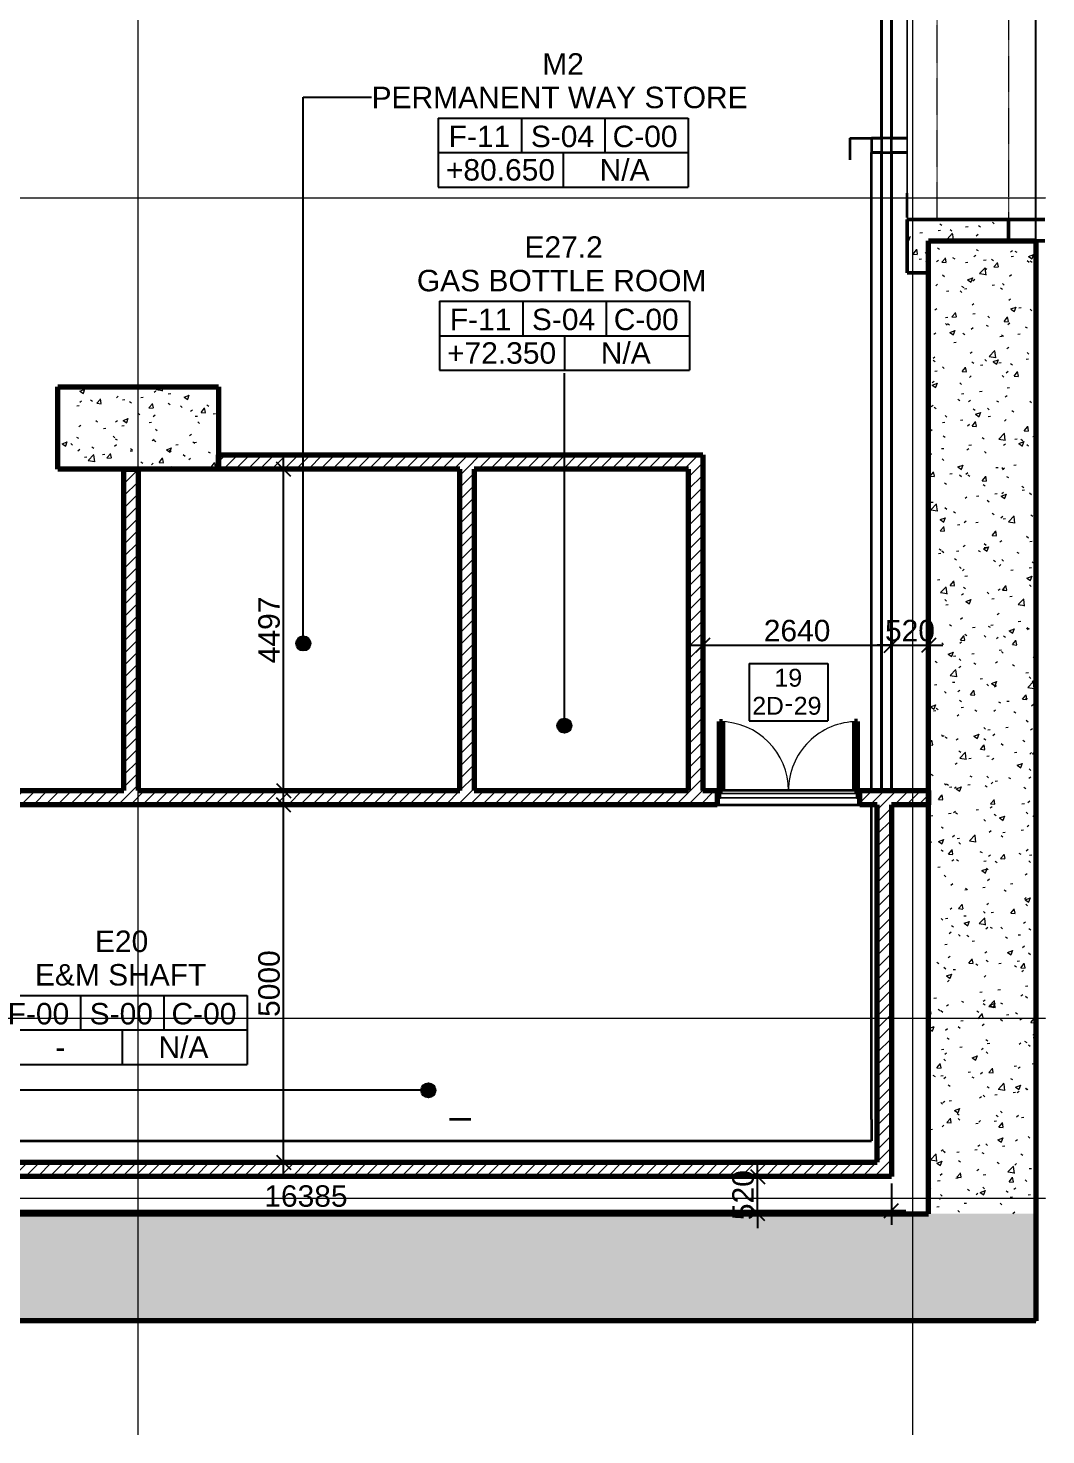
# Model space of a CAD drawing. Header units: millimetres. Extents: x -727772 to -647265, y -21627 to 19019.
# Drawn here: x -666422 to -652180, y -21627 to -1945 of the extents above; entities that cross this region are included whole.
import ezdxf

# ---------------------------------------------------------------- set-up
doc = ezdxf.new("R2010")
doc.units = ezdxf.units.MM
doc.linetypes.add('DPA_Grid _ Level 100', pattern=[10, 5.5, -1.6, 1.3, -1.6])
doc.linetypes.add('DPA_Hidden 500', pattern=[1.4, 0.8, -0.6])
for name, color, linetype, lineweight in [('A-ANNO-DIMS', 1, 'Continuous', 9), ('A-COLS', 5, 'Continuous', 70), ('A-COLS-E', 1, 'Continuous', 35), ('A-DETL-GENF', 2, 'Continuous', 35), ('A-DETL-MEDM', 4, 'Continuous', 50), ('A-DOOR', 3, 'Continuous', 70), ('A-DOOR-E', 2, 'Continuous', 25), ('A-DOOR-FRAM', 3, 'Continuous', 25), ('A-DOOR-IDEN', 3, 'Continuous', 25), ('A-GENM', 1, 'Continuous', 9), ('A-GENM-HDLN', 2, 'DPA_Hidden 500', 9), ('A-ROOM-IDEN', 3, 'Continuous', 25), ('A-ROOM-LINE', 3, 'Continuous', 25), ('A-WALL', 5, 'Continuous', 35), ('A-WALL-PATT', 1, 'Continuous', 35), ('S-GRID', 251, 'Continuous', 9), ('WALL-E', 2, 'Continuous', 35)]:
    doc.layers.add(name, color=color, linetype=linetype, lineweight=lineweight)
doc.styles.add('Arial_1', font='arial.ttf', dxfattribs={"height": 250})
doc.styles.add('Arial_2', font='arial.ttf', dxfattribs={"height": 300})
doc.styles.add('Arial_3', font='arial.ttf', dxfattribs={"height": 2.5})
doc.dimstyles.new('DPA-DIM-3_0_T-T', dxfattribs={"dimscale": 304.8, "dimtxt": 306.07782, "dimasz": 0.656168, "dimexe": 0.656168, "dimexo": 0.0625, "dimgap": 0.164042, "dimtad": 1, "dimdec": 0, "dimzin": 0, "dimdsep": 46, "dimtxsty": 'Arial_2', "dimblk1": 'OBLIQUE', "dimblk2": 'OBLIQUE', "dimsah": 1, "dimcen": 0.09, "dimdle": 0.656168, "dimadec": 8, "dimazin": 0, "dimtfac": 1, "dimtdec": 4, "dimtix": 1, "dimtmove": 0, "dimatfit": 3, "dimfxl": 1.312336, "dimfxlon": 1, "dimtvp": 1, "dimtolj": 1, "dimtzin": 0, "dimarcsym": 2})
pattern_1 = [(50, (0, 0), (728.7365, -63.7558), [76.2, -838.2]), (355, (0, 0), (-140.9716, 764.2276), [60.96, -670.56]), (100.451, (60.7, -5.3), (587.77, 700.46675), [64.76, -712.36]), (46.184, (0, 203.2), (1084.3162, -168.171), [114.3, -1257.3]), (96.636, (90.4, 189.2), (949.6099, 989.7098), [97.14, -1068.54]), (351.184, (0, 203.2), (949.6206, 989.7012), [91.44, -1005.84]), (21, (101.6, 152.4), (606.45787, -409.06057), [76.2, -838.2]), (326, (101.6, 152.4), (247.20834, 736.7529), [60.96, -670.56]), (71.451, (152.14, 118.3), (853.66825, 327.6855), [64.76, -712.36]), (37.5, (0, 0), (12.35469, 338.22012), [33.528, -628.904, 33.528, -647.192, -673.1]), (37.5, (0, 0), (12.35469, 338.22012), [-1343.152, 33.528, -639.572]), (7.5, (0, 0), (267.27887, 400.72213), [33.528, -354.584, 33.528, -613.664, -256.54]), (7.5, (0, 0), (267.27887, 400.72213), [-1035.304, 33.528, -223.012]), (327.5, (-226.57, 0), (542.36333, -22.91534), [33.528, -220.472, 33.528, -758.952, -1051.56]), (327.5, (-226.57, 0), (542.36333, -22.91534), [-1046.48, 33.528, -1018.032]), (317.5, (-328.17, 0), (592.51696, 101.7071), [33.528, -296.672, 33.528, -492.76, -746.76]), (317.5, (-328.17, 0), (592.51696, 101.7071), [-856.488, 33.528, -713.232])]
pattern_2 = [(45, (0, 0), (-84.852814, 84.852814), [])]
pattern_3 = [(230, (-651023.07, -1771), (-728.7365, 63.7558), [76.2, -838.2]), (175, (-651023.1, -1771), (140.9716, -764.2276), [60.96, -670.56]), (280.451, (-651083.8, -1765.7), (-587.77, -700.46675), [64.76, -712.36]), (226.184, (-651023.1, -1974.2), (-1084.3162, 168.171), [114.3, -1257.3]), (276.636, (-651113.4, -1960.2), (-949.6099, -989.7098), [97.14, -1068.54]), (171.184, (-651023.1, -1974.2), (-949.6206, -989.7012), [91.44, -1005.84]), (201, (-651124.67, -1923.4), (-606.45787, 409.06057), [76.2, -838.2]), (146, (-651124.7, -1923.4), (-247.2083, -736.7529), [60.96, -670.56]), (251.451, (-651175.2, -1889.3), (-853.66825, -327.6855), [64.76, -712.36]), (217.5, (-651023.07, -1770.98), (-12.35469, -338.22012), [33.528, -628.904, 33.528, -1320.292]), (217.5, (-651023.07, -1770.98), (-12.35469, -338.22012), [-695.96, -647.192, 33.528, -639.572]), (187.5, (-651023.07, -1771), (-267.27887, -400.72213), [33.528, -354.584, 33.528, -870.204]), (187.5, (-651023.07, -1771), (-267.27887, -400.72213), [-421.64, -613.664, 33.528, -223.012]), (147.5, (-650796.5, -1770.98), (-542.36333, 22.91534), [33.528, -220.472, 33.528, -1810.512]), (147.5, (-650796.5, -1770.98), (-542.36333, 22.91534), [-287.528, -758.952, 33.528, -1018.032]), (137.5, (-650694.9, -1771), (-592.51696, -101.7071), [33.528, -296.672, 33.528, -1239.52]), (137.5, (-650694.9, -1771), (-592.51696, -101.7071), [-363.728, -492.76, 33.528, -713.232])]

# ---------------------------------------------------------------- blocks, each defined once
blk = doc.blocks.new('DPA_DR-DB-SW - D28_2000x2550 mm-13649055-4263-01 ENLARGED UPPER PLATFORM LEVEL - REFLECTED CEILING PLAN - SHEET 4')
at = {"layer": 'A-DOOR'}
for p, q in [((-922, -106.35), (-965, -106.35)), ((-965, -106.35), (-965, -1071.35)), ((-922, -1071.35), (-922, -106.35)), ((922, -106.35), (965, -106.35)), ((922, -1071.35), (922, -106.35)), ((965, -106.35), (965, -1071.35)), ((-965, -1071.35), (-922, -1071.35)), ((965, -1071.35), (922, -1071.35))]:
    blk.add_line(p, q, dxfattribs=at)
at = {"layer": 'A-DOOR-E', "lineweight": 9}
for centre, start, end in [((-965, -106.35), 270, 0), ((965, -106.35), 180, 270)]:
    blk.add_arc(centre, 965, start, end, dxfattribs=at)
at = {"layer": 'A-DOOR-FRAM'}
for p, q in [((-1000, -6.35), (-1000, -106.35)), ((-950, -6.35), (-1000, -6.35)), ((-1000, -106.35), (-965, -106.35)), ((-965, -63.35), (-950, -63.35)), ((-965, -106.35), (-965, -63.35)), ((-950, -63.35), (-950, -6.35)), ((950, -6.35), (950, -63.35)), ((1000, -6.35), (950, -6.35)), ((950, -63.35), (965, -63.35)), ((965, -63.35), (965, -106.35)), ((965, -106.35), (1000, -106.35)), ((1000, -106.35), (1000, -6.35))]:
    blk.add_line(p, q, dxfattribs=at)
at = {"layer": 'A-DOOR-FRAM', "lineweight": 9}
for p, q in [((1000, -6.35), (-1000, -6.35)), ((-1000, -6.35), (-1000, -106.35)), ((-1000, -106.35), (1000, -106.35)), ((-965, -106.35), (-965, -63.35)), ((-965, -63.35), (965, -63.35)), ((965, -106.35), (-965, -106.35)), ((-950, -63.35), (-950, -6.35)), ((-950, -6.35), (950, -6.35)), ((950, -63.35), (-950, -63.35)), ((950, -6.35), (950, -63.35)), ((965, -63.35), (965, -106.35)), ((1000, -106.35), (1000, -6.35))]:
    blk.add_line(p, q, dxfattribs=at)
blk = doc.blocks.new('Dpa_Tunnel_B_5700 - Dpa_Tunnel_B_5700-6780011-4263-01 ENLARGED UPPER PLATFORM LEVEL - REFLECTED CEILING PLAN - SHEET 4')
at = {"layer": 'A-DETL-MEDM', "lineweight": 9}
h = blk.add_hatch(dxfattribs=at)
h.set_pattern_fill('FP_4', color=256, style=0, pattern_type=2)
h.set_pattern_definition(pattern_3)
h.paths.add_polyline_path([(1680, -2850), (1680, -3150), (2800, -3150), (2800, -3600), (3100, -3600), (3100, -2850)])
at = {"layer": 'A-GENM'}
h = blk.add_hatch(dxfattribs=at)
h.set_pattern_fill('FP_4', color=256, style=0, pattern_type=2)
h.set_pattern_definition(pattern_3)
h.paths.add_polyline_path([(2800, 3600), (2800, 3150), (1680, 3150), (1680, 2850), (3100, 2850), (3100, 3600)])
at = {"layer": 'A-DETL-GENF'}
for p, q in [((1171, 2850), (3100, 2850)), ((1171, -2850), (3100, -2850))]:
    blk.add_line(p, q, dxfattribs=at)
at = {"layer": 'A-DETL-MEDM'}
for p, q in [((3100, 3600), (2800, 3600)), ((2800, 3600), (2800, 3150)), ((3100, 2850), (3100, 3600)), ((1680, 3150), (1171, 3150)), ((2800, 3150), (1680, 3150)), ((1680, 3150), (1680, 2850)), ((1680, 2850), (1680, 3150)), ((1171, 2850), (1680, 2850)), ((1680, 2850), (3100, 2850)), ((1680, -2850), (1171, -2850)), ((3100, -2850), (1680, -2850)), ((1680, -2850), (1680, -3150)), ((1680, -3150), (1680, -2850)), ((3100, -3600), (3100, -2850)), ((1171, -3150), (1680, -3150)), ((1680, -3150), (2800, -3150)), ((2800, -3150), (2800, -3600)), ((2800, -3600), (3100, -3600))]:
    blk.add_line(p, q, dxfattribs=at)
at = {"layer": 'A-GENM'}
for p, q in [((3100, -2850), (3100, 2850)), ((3100, 2822), (3100, -2822)), ((3100, -2482), (3100, 2482))]:
    blk.add_line(p, q, dxfattribs=at)
at = {"layer": 'A-GENM', "lineweight": 35}
for p, q in [((3100, 2822), (3100, 2482)), ((3100, -2482), (3100, -2822))]:
    blk.add_line(p, q, dxfattribs=at)
at = {"layer": 'A-GENM-HDLN'}
for p, q in [((1680, -2850), (1680, 2850)), ((1680, 2850), (2680, 2850)), ((2680, 2850), (2680, -2850)), ((1171, 0), (4781, 0)), ((2680, -2850), (1680, -2850))]:
    blk.add_line(p, q, dxfattribs=at)
blk = doc.blocks.new('DPA_Room Tag Box - Standard-4486259-4263-01 ENLARGED UPPER PLATFORM LEVEL - REFLECTED CEILING PLAN - SHEET 4')
at = {"layer": 'A-ROOM-LINE'}
for p, q in [((-17.5, -2.94), (-17.5, -12.6)), ((-17.5, -2.94), (17.5, -2.94)), ((-5.83, -2.94), (-5.83, -7.77)), ((5.83, -2.94), (5.83, -7.77)), ((17.5, -2.94), (17.5, -12.6)), ((-17.5, -7.77), (17.5, -7.77)), ((0, -7.77), (0, -12.6)), ((-17.5, -12.6), (17.5, -12.6))]:
    blk.add_line(p, q, dxfattribs=at)
blk = doc.blocks.new('DPA_Door Tag - Standard-4918896-4263-01 ENLARGED UPPER PLATFORM LEVEL - REFLECTED CEILING PLAN - SHEET 4')
at = {"layer": 'A-DOOR-IDEN'}
for p, q in [((-5.5, 4), (-5.5, -4)), ((-5.5, 4), (5.5, 4)), ((5.5, 4), (5.5, -4)), ((-5.5, -4), (5.5, -4))]:
    blk.add_line(p, q, dxfattribs=at)
at = {"layer": 'A-DOOR-IDEN', "lineweight": 9, "insert": (-0.53, -0.28), "char_height": 2.5, "width": 1.443, "attachment_point": 1, "style": 'Arial_3'}
blk.add_mtext('-', dxfattribs=at)
blk = doc.blocks.new('_Oblique')
at = {"color": 0, "linetype": 'ByBlock', "lineweight": -2}
blk.add_line((-0.5, -0.5), (0.5, 0.5), dxfattribs=at)
blk = doc.blocks.new('*D814')
at = {"layer": 'A-ANNO-DIMS', "color": 0, "lineweight": -2, "transparency": 16777216}
for p, q in [((-1500, -20977), (-1500, -21558)), ((-2020, -21739), (-2020, -21158)), ((-2020, -21358), (-2220, -21358)), ((-2020, -21358), (-1500, -21358)), ((-1500, -21358), (-1300, -21358))]:
    blk.add_line(p, q, dxfattribs=at)
at = {"layer": 'Defpoints', "color": 0, "transparency": 16777216}
for p in [(-1500, -20958), (-1500, -21358), (-2020, -21758)]:
    blk.add_point(p, dxfattribs=at)
at = {"layer": 'A-ANNO-DIMS', "color": 0, "lineweight": -2, "transparency": 16777216, "xscale": 200, "yscale": 200, "zscale": 200}
blk.add_blockref('_Oblique', (-2020, -21358), dxfattribs=at)
at = {"layer": 'A-ANNO-DIMS', "color": 0, "lineweight": -2, "transparency": 16777216, "xscale": 200, "yscale": 200, "zscale": 200, "rotation": 180}
blk.add_blockref('_Oblique', (-1500, -21358), dxfattribs=at)
at = {"layer": 'A-ANNO-DIMS', "color": 0, "transparency": 16777216, "insert": (-1760, -21155), "char_height": 300, "width": 830.65, "attachment_point": 5, "style": 'Arial_2'}
blk.add_mtext('\\A1;520', dxfattribs=at)
blk = doc.blocks.new('*D815')
at = {"layer": 'A-ANNO-DIMS', "color": 0, "lineweight": -2, "transparency": 16777216}
for p, q in [((-4660, -20977), (-4660, -21558)), ((-2020, -20977), (-2020, -21558)), ((-4860, -21358), (-1820, -21358))]:
    blk.add_line(p, q, dxfattribs=at)
at = {"layer": 'Defpoints', "color": 0, "transparency": 16777216}
for p in [(-4660, -20958), (-2020, -20958), (-2020, -21358)]:
    blk.add_point(p, dxfattribs=at)
at = {"layer": 'A-ANNO-DIMS', "color": 0, "lineweight": -2, "transparency": 16777216, "xscale": 200, "yscale": 200, "zscale": 200, "rotation": 180}
blk.add_blockref('_Oblique', (-4660, -21358), dxfattribs=at)
at = {"layer": 'A-ANNO-DIMS', "color": 0, "lineweight": -2, "transparency": 16777216, "xscale": 200, "yscale": 200, "zscale": 200}
blk.add_blockref('_Oblique', (-2020, -21358), dxfattribs=at)
at = {"layer": 'A-ANNO-DIMS', "color": 0, "transparency": 16777216, "insert": (-3340, -21155), "char_height": 300, "width": 1107.53, "attachment_point": 5, "style": 'Arial_2'}
blk.add_mtext('\\A1;2640', dxfattribs=at)
blk = doc.blocks.new('*D818')
at = {"layer": 'A-ANNO-DIMS', "color": 0, "lineweight": -2, "transparency": 16777216}
for p, q in [((-3892, -28792), (-3892, -28592)), ((-4273, -28792), (-3692, -28792)), ((-3892, -29312), (-3892, -28792)), ((-4273, -29312), (-3692, -29312)), ((-3892, -29312), (-3892, -29512))]:
    blk.add_line(p, q, dxfattribs=at)
at = {"layer": 'Defpoints', "color": 0, "transparency": 16777216}
for p in [(-4292, -28792), (-3892, -28792), (-4292, -29312)]:
    blk.add_point(p, dxfattribs=at)
at = {"layer": 'A-ANNO-DIMS', "color": 0, "lineweight": -2, "transparency": 16777216, "xscale": 200, "yscale": 200, "zscale": 200}
for p, rotation in [((-3892, -28792), 270), ((-3892, -29312), 90)]:
    blk.add_blockref('_Oblique', p, dxfattribs=dict(at, rotation=rotation))
at = {"layer": 'A-ANNO-DIMS', "color": 0, "transparency": 16777216, "insert": (-4095, -29052), "char_height": 300, "width": 830.65, "attachment_point": 5, "rotation": 90, "style": 'Arial_2'}
blk.add_mtext('\\A1;520', dxfattribs=at)
blk = doc.blocks.new('*D819')
at = {"layer": 'A-ANNO-DIMS', "color": 0, "lineweight": -2, "transparency": 16777216}
for p, q in [((-10525, -23592), (-10525, -18695)), ((-10906, -18895), (-10325, -18895)), ((-10906, -23392), (-10325, -23392))]:
    blk.add_line(p, q, dxfattribs=at)
at = {"layer": 'Defpoints', "color": 0, "transparency": 16777216}
for p in [(-10925, -18895), (-10525, -18895), (-10925, -23392)]:
    blk.add_point(p, dxfattribs=at)
at = {"layer": 'A-ANNO-DIMS', "color": 0, "lineweight": -2, "transparency": 16777216, "xscale": 200, "yscale": 200, "zscale": 200}
for p, rotation in [((-10525, -18895), 90), ((-10525, -23392), 270)]:
    blk.add_blockref('_Oblique', p, dxfattribs=dict(at, rotation=rotation))
at = {"layer": 'A-ANNO-DIMS', "color": 0, "transparency": 16777216, "insert": (-10728, -21144), "char_height": 300, "width": 1107.53, "attachment_point": 5, "rotation": 90, "style": 'Arial_2'}
blk.add_mtext('\\A1;4497', dxfattribs=at)
blk = doc.blocks.new('*D820')
at = {"layer": 'A-ANNO-DIMS', "color": 0, "lineweight": -2, "transparency": 16777216}
for p, q in [((-10525, -28792), (-10525, -23392)), ((-10906, -23592), (-10325, -23592)), ((-10906, -28592), (-10325, -28592))]:
    blk.add_line(p, q, dxfattribs=at)
at = {"layer": 'Defpoints', "color": 0, "transparency": 16777216}
for p in [(-10925, -23592), (-10525, -23592), (-10925, -28592)]:
    blk.add_point(p, dxfattribs=at)
at = {"layer": 'A-ANNO-DIMS', "color": 0, "lineweight": -2, "transparency": 16777216, "xscale": 200, "yscale": 200, "zscale": 200}
for p, rotation in [((-10525, -23592), 90), ((-10525, -28592), 270)]:
    blk.add_blockref('_Oblique', p, dxfattribs=dict(at, rotation=rotation))
at = {"layer": 'A-ANNO-DIMS', "color": 0, "transparency": 16777216, "insert": (-10728, -26092), "char_height": 300, "width": 1107.53, "attachment_point": 5, "rotation": 90, "style": 'Arial_2'}
blk.add_mtext('\\A1;5000', dxfattribs=at)
blk = doc.blocks.new('*D829')
at = {"layer": 'A-ANNO-DIMS', "color": 0, "lineweight": -2, "transparency": 16777216}
for p, q in [((-18405, -28888), (-18405, -29469)), ((-2020, -28888), (-2020, -29469)), ((-18605, -29269), (-1820, -29269))]:
    blk.add_line(p, q, dxfattribs=at)
at = {"layer": 'Defpoints', "color": 0, "transparency": 16777216}
for p in [(-18405, -28869), (-2020, -28869), (-2020, -29269)]:
    blk.add_point(p, dxfattribs=at)
at = {"layer": 'A-ANNO-DIMS', "color": 0, "lineweight": -2, "transparency": 16777216, "xscale": 200, "yscale": 200, "zscale": 200, "rotation": 180}
blk.add_blockref('_Oblique', (-18405, -29269), dxfattribs=at)
at = {"layer": 'A-ANNO-DIMS', "color": 0, "lineweight": -2, "transparency": 16777216, "xscale": 200, "yscale": 200, "zscale": 200}
blk.add_blockref('_Oblique', (-2020, -29269), dxfattribs=at)
at = {"layer": 'A-ANNO-DIMS', "color": 0, "transparency": 16777216, "insert": (-10213, -29066), "char_height": 300, "width": 1384.41, "attachment_point": 5, "style": 'Arial_2'}
blk.add_mtext('\\A1;16385', dxfattribs=at)
blk = doc.blocks.new('*U789')
at = {"layer": 'S-GRID', "linetype": 'DPA_Grid _ Level 100'}
for p, q in [((-12560, -32405.8), (-12560, 7340)), ((-1720, -32405.8), (-1720, 7340)), ((-74549.9, -15100), (141.9, -15100)), ((-74549.9, -26575), (141.9, -26575)), ((-74549.9, -29092), (141.9, -29092))]:
    blk.add_line(p, q, dxfattribs=at)
at = {"layer": 'A-ANNO-DIMS'}
for base, p1, p2, angle, override, picture, middle in [((-10525.1, -18895.4), (-10925.1, -23392), (-10925.1, -18895.4), 90, {"dimpost": '<>', "dimfxl": 4496.585073}, '*D819', (-10728.3, -21143.7)), ((-10525.1, -23592), (-10925.1, -28592), (-10925.1, -23592), 90, {"dimpost": '<>', "dimfxl": 5000}, '*D820', (-10728.3, -26092)), ((-3892, -28792), (-4292, -29312), (-4292, -28792), 270, {"dimpost": '<>', "dimfxl": 520.000007}, '*D818', (-4095.1, -29052))]:
    dim = blk.add_linear_dim(base=base, p1=p1, p2=p2, angle=angle, dimstyle='DPA-DIM-3_0_T-T', override=override, dxfattribs=at)
    dim.commit()
    dim.dimension.update_dxf_attribs({"geometry": picture, "text_midpoint": middle})
for base, p1, p2, override, picture, middle in [((-2020, -21357.8), (-4660, -20957.8), (-2020, -20957.8), {"dimpost": '<>', "dimfxl": 2639.999994}, '*D815', (-3340, -21154.6)), ((-1500, -21357.8), (-2020, -21757.8), (-1500, -20957.8), {"dimpost": '<>', "dimfxl": 954.148835}, '*D814', (-1760, -21154.6)), ((-2020, -29269.1), (-18405, -28869.1), (-2020, -28869.1), {"dimpost": '<>', "dimfxl": 16385}, '*D829', (-10212.5, -29065.8))]:
    dim = blk.add_linear_dim(base=base, p1=p1, p2=p2, dimstyle='DPA-DIM-3_0_T-T', override=override, dxfattribs=at)
    dim.commit()
    dim.dimension.update_dxf_attribs({"geometry": picture, "text_midpoint": middle})

msp = doc.modelspace()

# ---------------------------------------------------------------- hatches: boundary and pattern name
at = {"layer": 'A-COLS-E', "lineweight": 9}
h = msp.add_hatch(dxfattribs=at)
h.set_pattern_fill('FP_1', color=256, style=0, pattern_type=2)
h.set_pattern_definition(pattern_1)
h.paths.add_polyline_path([(-663757, -8116), (-663757, -6966), (-666007, -6966), (-666007, -8116)])
at = {"layer": 'A-ROOM-IDEN'}
h = msp.add_hatch(color=256, dxfattribs=at)
edge = h.paths.add_edge_path()
edge.add_arc((-662572, -10554), 100, 0, 360)
h = msp.add_hatch(color=256, dxfattribs=at)
edge = h.paths.add_edge_path()
edge.add_arc((-658918, -11704), 100, 0, 360)
h = msp.add_hatch(color=256, dxfattribs=at)
edge = h.paths.add_edge_path()
edge.add_arc((-660822, -16806), 100, 0, 360)
at = {"layer": 'A-WALL-PATT', "lineweight": 9}
h = msp.add_hatch(dxfattribs=at)
h.set_pattern_fill('FP_1', color=256, style=0, pattern_type=2)
h.set_pattern_definition(pattern_1)
h.paths.add_polyline_path([(-653822, -18533), (-652322, -18533), (-652322, -4921), (-653822, -4921), (-653822, -17501)])
h = msp.add_hatch(dxfattribs=at)
h.set_pattern_fill('FP_2', color=256, style=0, pattern_type=2)
h.set_pattern_definition(pattern_2)
h.paths.add_polyline_path([(-656982, -8116), (-656982, -7916), (-663757, -7916), (-663757, -8116), (-657182, -8116)])
h = msp.add_hatch(dxfattribs=at)
h.set_pattern_fill('FP_2', color=256, style=0, pattern_type=2)
h.set_pattern_definition(pattern_2)
h.paths.add_polyline_path([(-664882, -12613), (-664882, -8116), (-665082, -8116), (-665082, -12613)])
h = msp.add_hatch(dxfattribs=at)
h.set_pattern_fill('FP_2', color=256, style=0, pattern_type=2)
h.set_pattern_definition(pattern_2)
h.paths.add_polyline_path([(-660182, -12613), (-660182, -8116), (-660382, -8116), (-660382, -12613)])
h = msp.add_hatch(dxfattribs=at)
h.set_pattern_fill('FP_2', color=256, style=0, pattern_type=2)
h.set_pattern_definition(pattern_2)
h.paths.add_polyline_path([(-656982, -12613), (-656982, -8116), (-657182, -8116), (-657182, -12613)])
h = msp.add_hatch(dxfattribs=at)
h.set_pattern_fill('FP_2', color=256, style=0, pattern_type=2)
h.set_pattern_definition(pattern_2)
h.paths.add_polyline_path([(-654342, -12813), (-653822, -12813), (-653822, -12613), (-654782, -12613), (-654782, -12813), (-654542, -12813)])
h.paths.add_polyline_path([(-656782, -12813), (-656782, -12613), (-667427, -12613), (-667427, -12813), (-656844, -12813)])
h = msp.add_hatch(dxfattribs=at)
h.set_pattern_fill('FP_2', color=256, style=0, pattern_type=2)
h.set_pattern_definition(pattern_2)
h.paths.add_polyline_path([(-654542, -18013), (-654342, -18013), (-654342, -12813), (-654542, -12813), (-654542, -17813)])
h = msp.add_hatch(dxfattribs=at)
h.set_pattern_fill('FP_2', color=256, style=0, pattern_type=2)
h.set_pattern_definition(pattern_2)
h.paths.add_polyline_path([(-654542, -18013), (-654542, -17813), (-670727, -17813), (-670727, -18013), (-660941, -18013)])
h = msp.add_hatch(dxfattribs=at)
h.set_pattern_fill('FP_1', color=256, style=0, pattern_type=2)
h.set_pattern_definition(pattern_1)
h.paths.add_polyline_path([(-697637, -20033), (-652322, -20033), (-652322, -18533), (-697637, -18533)])

# ---------------------------------------------------------------- linework, layer by layer
at = {"color": 8}
msp.add_lwpolyline([(-722166, -20033), (-652322, -20033), (-652322, 10779), (-722166, 10779)], close=True, dxfattribs=at)
at = {"layer": 'A-COLS'}
for p, q in [((-666007, -8116), (-666007, -6966)), ((-666007, -6966), (-663757, -6966)), ((-663757, -6966), (-663757, -8116)), ((-663757, -8116), (-666007, -8116))]:
    msp.add_line(p, q, dxfattribs=at)
at = {"layer": 'A-ROOM-IDEN'}
for p, q in [((-662572, -2909), (-661616, -2909)), ((-662572, -10554), (-662572, -2909)), ((-658918, -11704), (-658918, -6771)), ((-660822, -16806), (-701012, -16806))]:
    msp.add_line(p, q, dxfattribs=at)
for centre in [(-662572, -10554), (-658918, -11704), (-660822, -16806)]:
    msp.add_circle(centre, 100, dxfattribs=at)
at = {"layer": 'A-WALL', "color": 7, "lineweight": 70}
for p, q in [((-653822, -18533), (-653822, -4921)), ((-653822, -4921), (-652322, -4921)), ((-652322, -4921), (-652322, -18533)), ((-663757, -8116), (-663757, -7916)), ((-663757, -7916), (-656982, -7916)), ((-656982, -7916), (-656982, -8116)), ((-665082, -12613), (-665082, -8116)), ((-665082, -8116), (-664882, -8116)), ((-664882, -8116), (-664882, -12613)), ((-660382, -8116), (-663757, -8116)), ((-660382, -12613), (-660382, -8116)), ((-657182, -8116), (-660182, -8116)), ((-660182, -8116), (-660182, -12613)), ((-657182, -12613), (-657182, -8116)), ((-656982, -8116), (-656982, -12613)), ((-667427, -12613), (-665082, -12613)), ((-664882, -12613), (-660382, -12613)), ((-660182, -12613), (-657182, -12613)), ((-656982, -12613), (-656782, -12613)), ((-656782, -12613), (-656782, -12713)), ((-656782, -12713), (-656782, -12813)), ((-654782, -12713), (-654782, -12613)), ((-654782, -12613), (-653822, -12613)), ((-654782, -12813), (-654782, -12713)), ((-653822, -12613), (-653822, -12713)), ((-653822, -12713), (-653822, -12813)), ((-656782, -12813), (-667427, -12813)), ((-654542, -12813), (-654782, -12813)), ((-654542, -17813), (-654542, -12813)), ((-654342, -12813), (-654342, -18013)), ((-653822, -12813), (-654342, -12813)), ((-670727, -17813), (-654542, -17813)), ((-654542, -18013), (-670727, -18013)), ((-654342, -18013), (-654542, -18013)), ((-670727, -18533), (-653822, -18533)), ((-652322, -18533), (-652322, -18533)), ((-652322, -18533), (-652322, -20033)), ((-652322, -20033), (-697637, -20033))]:
    msp.add_line(p, q, dxfattribs=at)
at = {"layer": 'WALL-E'}
for p, q in [((-654482, -3486), (-654482, 3019)), ((-654482, 3019), (-654482, -12613)), ((-654342, -12613), (-654342, 3019)), ((-654342, 3019), (-654342, -3486)), ((-654922, -3486), (-654922, -3786)), ((-654922, -3486), (-654622, -3486)), ((-654622, -3486), (-654482, -3486)), ((-654123, -3486), (-654622, -3486)), ((-654622, -3486), (-654622, -3686)), ((-654482, -3486), (-654522, -3486)), ((-654522, -3486), (-654482, -3486)), ((-654342, -3486), (-654123, -3486)), ((-654123, -3486), (-654342, -3486)), ((-654342, -3486), (-654123, -3486)), ((-654622, -12613), (-654622, -3686)), ((-654622, -3686), (-654123, -3686)), ((-654482, -3686), (-654622, -3686)), ((-654482, -3686), (-654522, -3686)), ((-654522, -3686), (-654482, -3686)), ((-654482, -12613), (-654482, -3686)), ((-654342, -3686), (-654342, -12613)), ((-654123, -3686), (-654342, -3686)), ((-654123, -3686), (-654342, -3686)), ((-654342, -3686), (-654123, -3686)), ((-653822, -4921), (-653822, -18533)), ((-653822, -18533), (-653822, -4921)), ((-652322, -4921), (-652322, -18533)), ((-652322, -18533), (-652322, -4921)), ((-663457, -8116), (-663757, -8116)), ((-656782, -12613), (-656782, -12813)), ((-654782, -12613), (-656782, -12613)), ((-654782, -12613), (-654782, -12813)), ((-656782, -12813), (-654782, -12813)), ((-654622, -17213), (-654622, -12813)), ((-654342, -17873), (-654342, -12813)), ((-654342, -12813), (-654342, -17873)), ((-660227, -17213), (-660527, -17213)), ((-654622, -17213), (-654622, -17513)), ((-667127, -17513), (-654622, -17513)), ((-653822, -18533), (-697637, -18533)), ((-697637, -18533), (-653822, -18533)), ((-653822, -20033), (-699137, -20033)), ((-697637, -20033), (-653822, -20033)), ((-652322, -20033), (-653822, -20033)), ((-653822, -20033), (-652322, -20033))]:
    msp.add_line(p, q, dxfattribs=at)

# ---------------------------------------------------------------- block references
msp.add_blockref('*U789', (-652322, 10779))
at = {"layer": 'A-DOOR-E', "rotation": 180}
msp.add_blockref('DPA_DR-DB-SW - D28_2000x2550 mm-13649055-4263-01 ENLARGED UPPER PLATFORM LEVEL - REFLECTED CEILING PLAN - SHEET 4', (-655782, -12719), dxfattribs=at)
at = {"layer": 'A-DOOR-IDEN', "lineweight": 9, "xscale": 99.99999999999993, "yscale": 99.99999999999993, "zscale": 99.99999999999993}
msp.add_blockref('DPA_Door Tag - Standard-4918896-4263-01 ENLARGED UPPER PLATFORM LEVEL - REFLECTED CEILING PLAN - SHEET 4', (-655782, -11235), dxfattribs=at)
at = {"layer": 'A-GENM', "rotation": 180}
msp.add_blockref('Dpa_Tunnel_B_5700 - Dpa_Tunnel_B_5700-6780011-4263-01 ENLARGED UPPER PLATFORM LEVEL - REFLECTED CEILING PLAN - SHEET 4', (-651023, -1771), dxfattribs=at)
at = {"layer": 'A-ROOM-IDEN', "xscale": 99.99999999999993, "yscale": 99.99999999999993, "zscale": 99.99999999999993}
for p in [(-658934, -2909), (-658918, -5471), (-665107, -15184)]:
    msp.add_blockref('DPA_Room Tag Box - Standard-4486259-4263-01 ENLARGED UPPER PLATFORM LEVEL - REFLECTED CEILING PLAN - SHEET 4', p, dxfattribs=at)

# ---------------------------------------------------------------- texts
at = {"layer": 'A-DOOR-IDEN', "lineweight": 9, "char_height": 250, "attachment_point": 1, "style": 'Arial_1'}
for s, insert, width in [('19', (-655979, -10909), 464.98), ('2', (-656289, -11301), 232.49), ('D', (-656099, -11301), 304.64), ('29', (-655709, -11301), 464.98)]:
    msp.add_mtext(s, dxfattribs=dict(at, insert=insert, width=width))
at = {"layer": 'A-ROOM-IDEN', "lineweight": 9, "char_height": 300, "attachment_point": 1, "style": 'Arial_2'}
for s, insert, width in [('M2', (-659228, -2296), 713.5), ('PERMANENT WAY STORE', (-661616, -2765), 6493.67), ('F-11', (-660537, -3310), 1058.23), ('S-04', (-659388, -3310), 1090.29), ('C-00', (-658243, -3310), 1114.35), ('+80.650', (-660576, -3778), 1883.97), ('N/A', (-658425, -3778), 857.81), ('E27.2', (-659477, -4858), 1354.85), ('GAS BOTTLE ROOM', (-660982, -5327), 4994.51), ('F-11', (-660521, -5871), 1058.23), ('S-04', (-659373, -5871), 1090.29), ('C-00', (-658227, -5871), 1114.35), ('+72.350', (-660560, -6340), 1883.97), ('N/A', (-658409, -6340), 857.81), ('E20', (-665487, -14571), 921.94), ('E&M SHAFT', (-666327, -15040), 2950.21), ('F-00', (-666709, -15584), 1058.23), ('S-00', (-665561, -15584), 1090.29), ('C-00', (-664416, -15584), 1114.35), ('N/A', (-664598, -16053), 857.81), ('-', (-666041, -16053), 168.35)]:
    msp.add_mtext(s, dxfattribs=dict(at, insert=insert, width=width))

doc.saveas('drawing.dxf')
